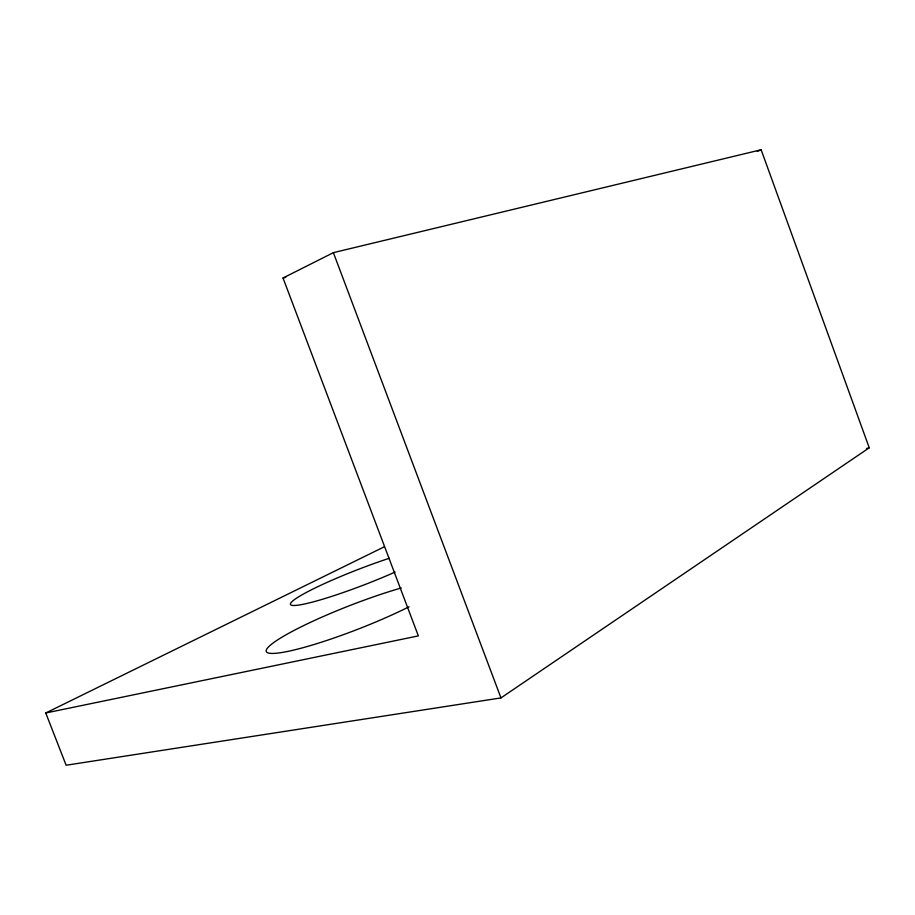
<?xml version="1.0" encoding="UTF-8"?>
<svg xmlns="http://www.w3.org/2000/svg" width="915" height="915" viewBox="0 0 915 915"><rect width="100%" height="100%" fill="white"/><g stroke="black" fill="none" stroke-linecap="round" stroke-linejoin="round"><path stroke-width="1.37" d="M500.963 697.916L869.25 447.79L761.131 149.763L333.38 252.654L283.021 278L418.349 635.891L45.75 712.991L66.132 765.237L500.963 697.916L333.38 252.654M45.75 712.991L384.38 546.758M757.311 151.444L761.131 149.763M866.482 448.499L869.25 447.79M283.021 278L285.789 277.314M395.131 572.047A76.528 8.269 -21.1 0 1 290.432 604.392A76.528 8.269 -21.1 0 1 389.298 558.264M409.028 606.782A94.256 12.49 -21.3 0 1 291.874 650.508A94.256 12.49 -21.3 0 1 285.537 635.09A94.256 12.49 -21.3 0 1 401.285 587.979"/></g></svg>
